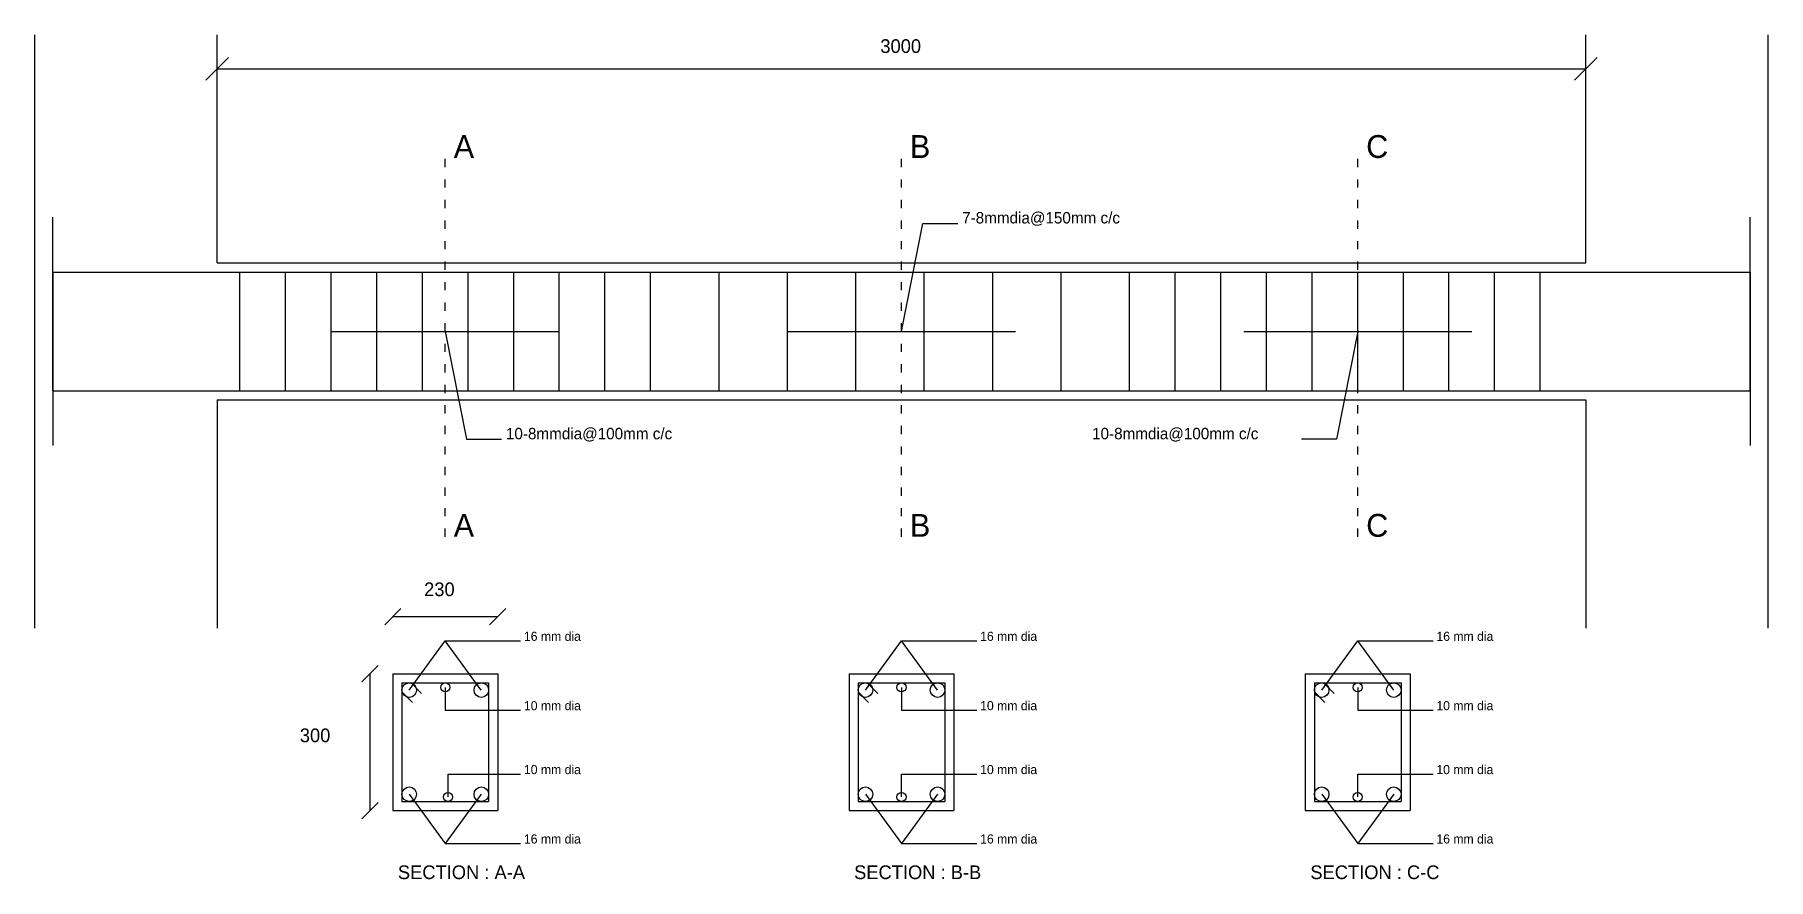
# Model space of a CAD drawing. Header units: inches. Extents: x -400 to 3400, y -1050 to 800.
import ezdxf

# ---------------------------------------------------------------- set-up
doc = ezdxf.new("R2010")
doc.units = ezdxf.units.IN
doc.header["$LTSCALE"] = 1.5
doc.header["$MEASUREMENT"] = 0
doc.linetypes.add('ACAD_ISO03W100', pattern=[30, 12, -18])
for name, color, linetype in [('Beam_CSection', 210, 'Continuous'), ('Beam_LSection', 4, 'Continuous'), ('Long_rebar', 5, 'Continuous'), ('rebar_section', 10, 'Continuous'), ('Section_line', 20, 'ACAD_ISO03W100'), ('Stirrups_center', 6, 'Continuous'), ('Stirrups_sides', 100, 'Continuous'), ('text', 2, 'Continuous')]:
    doc.layers.add(name, color=color, linetype=linetype)
doc.linetypes.add('STRRP', pattern='A,50.12347,[1,DRAWING1.SHX,S=0.666667,R=0,X=0,Y=0],-155.553688', length=205.677158)

msp = doc.modelspace()

# ---------------------------------------------------------------- linework, layer by layer
at = {"layer": 'Beam_CSection'}
for p, q in [((385, -600), (385, -900)), ((385, -600), (615, -600)), ((615, -600), (615, -900)), ((1385, -600), (1385, -900)), ((1385, -600), (1615, -600)), ((1615, -600), (1615, -900)), ((2385, -600), (2385, -900)), ((2385, -600), (2615, -600)), ((2615, -600), (2615, -900)), ((385, -900), (615, -900)), ((1385, -900), (1615, -900)), ((2385, -900), (2615, -900))]:
    msp.add_line(p, q, dxfattribs=at)
at = {"layer": 'Beam_LSection'}
for p, q in [((-400, -500), (-400, 800)), ((0, 300), (0, 800)), ((3000, 300), (3000, 800)), ((3400, -500), (3400, 800)), ((0, 300), (3000, 300)), ((0, 0), (0, -500)), ((0, 0), (3000, 0)), ((3000, 0), (3000, -500))]:
    msp.add_line(p, q, dxfattribs=at)
at = {"layer": 'Long_rebar'}
for p, q in [((-360, 20), (-360, 400)), ((3360, 20), (3360, 400)), ((-360, 280), (-360, -100)), ((-360, 280), (3360, 280)), ((3360, 280), (3360, -100)), ((-360, 20), (3360, 20))]:
    msp.add_line(p, q, dxfattribs=at)
at = {"layer": 'rebar_section'}
for centre, radius in [((421, -636), 16), ((500, -630), 10), ((579, -636), 16), ((1421, -636), 16), ((1500, -630), 10), ((1579, -636), 16), ((2421, -636), 16), ((2500, -630), 10), ((2579, -636), 16), ((421, -864), 16), ((506, -870), 10), ((579, -864), 16), ((1421, -864), 16), ((1500, -870), 10), ((1579, -864), 16), ((2421, -864), 16), ((2500, -870), 10), ((2579, -864), 16)]:
    msp.add_circle(centre, radius, dxfattribs=at)
at = {"layer": 'Section_line'}
for p, q in [((500, -300), (500, 530)), ((1500, -300), (1500, 530)), ((2500, -300), (2500, 530))]:
    msp.add_line(p, q, dxfattribs=at)
at = {"layer": 'Stirrups_center'}
for p, q in [((1100, 20), (1100, 280)), ((1250, 20), (1250, 280)), ((1400, 20), (1400, 280)), ((1550, 20), (1550, 280)), ((1700, 20), (1700, 280)), ((1850, 20), (1850, 280)), ((2000, 20), (2000, 280)), ((1405, -620), (1405, -880)), ((1405, -620), (1595, -620)), ((1405, -640), (1428, -663)), ((1425, -620), (1448, -643)), ((1595, -620), (1595, -880)), ((1405, -880), (1595, -880))]:
    msp.add_line(p, q, dxfattribs=at)
at = {"layer": 'Stirrups_sides'}
for p, q in [((50, 20), (50, 280)), ((150, 20), (150, 280)), ((250, 20), (250, 280)), ((350, 20), (350, 280)), ((450, 20), (450, 280)), ((550, 20), (550, 280)), ((650, 20), (650, 280)), ((750, 20), (750, 280)), ((850, 20), (850, 280)), ((950, 20), (950, 280)), ((2100, 20), (2100, 280)), ((2200, 20), (2200, 280)), ((2300, 20), (2300, 280)), ((2400, 20), (2400, 280)), ((2500, 20), (2500, 280)), ((2600, 20), (2600, 280)), ((2700, 20), (2700, 280)), ((2800, 20), (2800, 280)), ((2900, 20), (2900, 280)), ((405, -620), (405, -880)), ((405, -620), (595, -620)), ((405, -640), (428, -663)), ((425, -620), (448, -643)), ((595, -620), (595, -880)), ((2405, -620), (2405, -880)), ((2405, -620), (2595, -620)), ((2405, -640), (2428, -663)), ((2425, -620), (2448, -643)), ((2595, -620), (2595, -880)), ((405, -880), (595, -880)), ((2405, -880), (2595, -880))]:
    msp.add_line(p, q, dxfattribs=at)
at = {"layer": 'text'}
for p, q in [((-24.7, 700.2), (24.7, 749.7)), ((0, 725), (3000, 725)), ((3024.7, 749.7), (2975.3, 700.2)), ((1500, 150), (1546.6, 386.4)), ((1546.6, 386.4), (1623.6, 386.4)), ((500, 150), (546.6, -86.4)), ((2500, 150), (2453.4, -86.4)), ((546.6, -86.4), (623.6, -86.4)), ((2453.4, -86.4), (2376.4, -86.4)), ((367.3, -492.7), (402.7, -457.3)), ((385, -475), (615, -475)), ((597.3, -492.7), (632.7, -457.3)), ((421, -636), (500, -528)), ((500, -528), (665, -528)), ((579, -636), (500, -528)), ((1421, -636), (1500, -528)), ((1500, -528), (1665, -528)), ((1579, -636), (1500, -528)), ((2421, -636), (2500, -528)), ((2500, -528), (2665, -528)), ((2579, -636), (2500, -528)), ((352.7, -582.3), (317.3, -617.7)), ((335, -600), (335, -900)), ((500, -630), (500, -680)), ((1500, -630), (1500, -680)), ((2500, -630), (2500, -680)), ((500, -680), (665, -680)), ((1500, -680), (1665, -680)), ((2500, -680), (2665, -680)), ((506, -870), (506, -820)), ((506, -820), (665, -820)), ((1500, -870), (1500, -820)), ((1500, -820), (1665, -820)), ((2500, -870), (2500, -820)), ((2500, -820), (2665, -820)), ((421, -864), (500, -972)), ((579, -864), (500, -972)), ((1421, -864), (1500, -972)), ((1579, -864), (1500, -972)), ((2421, -864), (2500, -972)), ((2579, -864), (2500, -972)), ((352.7, -882.3), (317.3, -917.7)), ((500, -972), (665, -972)), ((1500, -972), (1665, -972)), ((2500, -972), (2665, -972))]:
    msp.add_line(p, q, dxfattribs=at)
at = {"layer": 'text', "linetype": 'STRRP'}
for p, q in [((250, 150), (750, 150)), ((1250, 150), (1750, 150)), ((2250, 150), (2750, 150))]:
    msp.add_line(p, q, dxfattribs=at)

# ---------------------------------------------------------------- texts
at = {"layer": 'text'}
for s, height, p in [(' 3000', 30, (1442.5, 760)), (' A', 50, (500, 530)), (' B', 50, (1500, 530)), (' C', 50, (2500, 530)), (' 7-8mmdia@150mm c/c', 25, (1623.6, 386.4)), (' 10-8mmdia@100mm c/c', 25, (623.6, -86.4)), (' 10-8mmdia@100mm c/c', 25, (1908.4, -86.4)), (' A', 50, (500, -300)), (' B', 50, (1500, -300)), (' C', 50, (2500, -300)), (' 230', 30, (442.5, -430)), (' 16 mm dia', 20, (665, -528)), (' 16 mm dia', 20, (1665, -528)), (' 16 mm dia', 20, (2665, -528)), (' 10 mm dia', 20, (665, -680)), (' 10 mm dia', 20, (1665, -680)), (' 10 mm dia', 20, (2665, -680)), (' 300', 30, (170, -750)), (' 10 mm dia', 20, (665, -820)), (' 10 mm dia', 20, (1665, -820)), (' 10 mm dia', 20, (2665, -820)), (' 16 mm dia', 20, (665, -972)), (' 16 mm dia', 20, (1665, -972)), (' 16 mm dia', 20, (2665, -972)), (' SECTION : A-A', 30, (385, -1050)), (' SECTION : B-B', 30, (1385, -1050)), (' SECTION : C-C', 30, (2385, -1050))]:
    msp.add_text(s, height=height, dxfattribs=at).set_placement(p)

doc.saveas('drawing.dxf')
